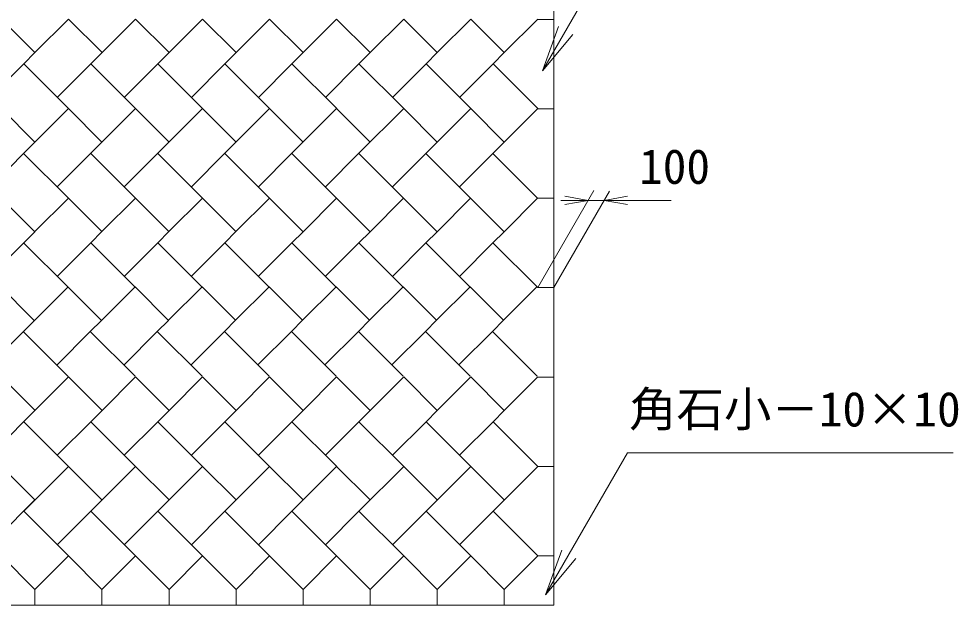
# Model space of a CAD drawing. Units: millimetres, scale not verified. Extents: x 13829 to 52926, y 6915 to 18132.
# Drawn here: x 46985 to 52926, y 7792 to 11502 of the extents above; entities that cross this region are included whole.
import ezdxf
from ezdxf.enums import TextEntityAlignment as Align

# ---------------------------------------------------------------- set-up
doc = ezdxf.new("R2010")
doc.units = ezdxf.units.MM
doc.header["$LTSCALE"] = 100
doc.layers.add('0_2', color=4, linetype='Continuous', lineweight=18)
doc.styles.add('ＭＳ ゴシック-5.0-0.0', font='')
doc.styles.get('ＭＳ ゴシック-5.0-0.0').set_extended_font_data('ＭＳ ゴシック-5.0-0.0')

msp = doc.modelspace()

# ---------------------------------------------------------------- linework, layer by layer
at = {"layer": '0_2'}
for p, q in [((50368.3, 14711.4), (50368.3, 7792.1)), ((50296.4, 11172), (50849.6, 12130.2)), ((47087.6, 11287.7), (46875.4, 11499.9)), ((47087.5, 11287.9), (47299.4, 11499.9)), ((47511.6, 11287.7), (47299.4, 11499.9)), ((47511.5, 11287.9), (47723.4, 11499.9)), ((47935.6, 11287.7), (47723.4, 11499.9)), ((47935.5, 11287.9), (48147.4, 11499.9)), ((48359.6, 11287.7), (48147.4, 11499.9)), ((48359.5, 11287.9), (48571.4, 11499.9)), ((48783.6, 11287.7), (48571.4, 11499.9)), ((48783.5, 11287.9), (48995.4, 11499.9)), ((49207.6, 11287.7), (48995.4, 11499.9)), ((49207.5, 11287.9), (49419.4, 11499.9)), ((49631.6, 11287.7), (49419.4, 11499.9)), ((49631.5, 11287.9), (49843.4, 11499.9)), ((50055.6, 11287.7), (49843.4, 11499.9)), ((50055.5, 11287.9), (50267.4, 11499.9)), ((50267.4, 11498.3), (50368.3, 11498.3)), ((50296.4, 11172), (50399, 11454)), ((50296.4, 11172), (50489.2, 11401.9)), ((47016.6, 11216.7), (47087.6, 11287.7)), ((47440.6, 11216.7), (47511.6, 11287.7)), ((47864.6, 11216.7), (47935.6, 11287.7)), ((48288.6, 11216.7), (48359.6, 11287.7)), ((48712.6, 11216.7), (48783.6, 11287.7)), ((49136.6, 11216.7), (49207.6, 11287.7)), ((49560.6, 11216.7), (49631.6, 11287.7)), ((49984.6, 11216.7), (50055.6, 11287.7)), ((46804.7, 11004.9), (47016.6, 11216.7)), ((47299.4, 10933.9), (47016.4, 11216.9)), ((47228.7, 11004.9), (47440.6, 11216.7)), ((47723.6, 10934), (47440.6, 11217)), ((47652.7, 11004.9), (47864.6, 11216.7)), ((48147.6, 10934), (47864.6, 11217)), ((48076.7, 11004.9), (48288.6, 11216.7)), ((48571.6, 10934), (48288.6, 11217)), ((48500.7, 11004.9), (48712.6, 11216.7)), ((48995.6, 10934), (48712.6, 11217)), ((48924.7, 11004.9), (49136.6, 11216.7)), ((49419.6, 10934), (49136.6, 11217)), ((49348.7, 11004.9), (49560.6, 11216.7)), ((49843.6, 10934), (49560.6, 11217)), ((49772.7, 11004.9), (49984.6, 11216.7)), ((50267.6, 10934), (49984.6, 11217)), ((46875.3, 10933.8), (47087.3, 10721.8)), ((47016.6, 10651), (47299.4, 10933.9)), ((47299.4, 10933.9), (47511.4, 10721.9)), ((47440.6, 10651), (47723.4, 10933.9)), ((47723.4, 10933.9), (47935.4, 10721.9)), ((47864.6, 10651), (48147.4, 10933.9)), ((48147.4, 10933.9), (48359.4, 10721.9)), ((48288.6, 10651), (48571.4, 10933.9)), ((48571.4, 10933.9), (48783.4, 10721.9)), ((48712.6, 10651), (48995.4, 10933.9)), ((48995.4, 10933.9), (49207.4, 10721.9)), ((49136.6, 10651), (49419.4, 10933.9)), ((49419.4, 10933.9), (49631.4, 10721.9)), ((49560.6, 10651), (49843.4, 10933.9)), ((49843.4, 10933.9), (50055.4, 10721.9)), ((49984.6, 10651), (50267.4, 10933.9)), ((50267.4, 10932.6), (50368.3, 10932.6)), ((46804.5, 10438.9), (47087.3, 10721.8)), ((47298.9, 10367.3), (47015.9, 10650.3)), ((47228.5, 10438.9), (47440.6, 10651)), ((47722.8, 10367.3), (47439.8, 10650.3)), ((47652.5, 10438.9), (47864.6, 10651)), ((48146.8, 10367.3), (47863.8, 10650.3)), ((48076.5, 10438.9), (48288.6, 10651)), ((48570.8, 10367.2), (48287.8, 10650.2)), ((48500.5, 10438.9), (48712.6, 10651)), ((48994.8, 10367.2), (48711.8, 10650.2)), ((48924.5, 10438.9), (49136.6, 10651)), ((49418.7, 10367.2), (49135.7, 10650.2)), ((49348.5, 10438.9), (49560.6, 10651)), ((49842.7, 10367.2), (49559.7, 10650.2)), ((49772.5, 10438.9), (49984.6, 10651)), ((50266.7, 10367.1), (49983.7, 10650.1)), ((50267.4, 9801.3), (50622.1, 10415.5)), ((50368.3, 9801.3), (50720.8, 10411.7)), ((47086.7, 10155.2), (46874.7, 10367.2)), ((47298.9, 10367.3), (47086.9, 10155.4)), ((47510.9, 10155.3), (47298.9, 10367.3)), ((47722.8, 10367.3), (47510.9, 10155.3)), ((47934.8, 10155.3), (47722.8, 10367.3)), ((48146.8, 10367.3), (47934.8, 10155.3)), ((48358.8, 10155.3), (48146.8, 10367.3)), ((48570.8, 10367.2), (48358.8, 10155.3)), ((48782.8, 10155.2), (48570.8, 10367.2)), ((48994.8, 10367.2), (48782.8, 10155.2)), ((49206.8, 10155.2), (48994.8, 10367.2)), ((49418.7, 10367.2), (49206.8, 10155.2)), ((49630.7, 10155.2), (49418.7, 10367.2)), ((49842.7, 10367.2), (49630.7, 10155.2)), ((50054.7, 10155.2), (49842.7, 10367.2)), ((50266.7, 10367.1), (50054.7, 10155.2)), ((50267.4, 10366.9), (50368.3, 10366.9)), ((50586, 10353.1), (50412.5, 10353.1)), ((50586, 10353.1), (50438.3, 10379.1)), ((50586, 10353.1), (50438.3, 10327)), ((50586, 10353.1), (50686.9, 10353.1)), ((50686.9, 10353.1), (50834.7, 10379.1)), ((50686.9, 10353.1), (51112.1, 10353.1)), ((50686.9, 10353.1), (50834.7, 10327)), ((47086.7, 10155.2), (46804, 9872.5)), ((47440, 10084.4), (47510.9, 10155.3)), ((47864, 10084.4), (47934.8, 10155.3)), ((48287.9, 10084.4), (48358.8, 10155.3)), ((48711.9, 10084.4), (48782.8, 10155.2)), ((49135.9, 10084.3), (49206.8, 10155.2)), ((49559.9, 10084.3), (49630.7, 10155.2)), ((49983.8, 10084.3), (50054.7, 10155.2)), ((47299, 9801.5), (47016, 10084.5)), ((47440, 10084.4), (47228, 9872.5)), ((47723, 9801.4), (47440, 10084.4)), ((47864, 10084.4), (47652, 9872.4)), ((48147, 9801.4), (47864, 10084.4)), ((48287.9, 10084.4), (48076, 9872.4)), ((48570.9, 9801.4), (48287.9, 10084.4)), ((48711.9, 10084.4), (48499.9, 9872.4)), ((48994.9, 9801.4), (48711.9, 10084.4)), ((49135.9, 10084.3), (48923.9, 9872.4)), ((49418.9, 9801.3), (49135.9, 10084.3)), ((49559.9, 10084.3), (49347.9, 9872.3)), ((49842.9, 9801.3), (49559.9, 10084.3)), ((49983.8, 10084.3), (49771.9, 9872.3)), ((50266.8, 9801.3), (49983.8, 10084.3)), ((47083.4, 9592.8), (46803.9, 9872.4)), ((47084.6, 9593.9), (47296.5, 9805.9)), ((47508.4, 9594.1), (47296.4, 9806.1)), ((47508.3, 9594.3), (47720.3, 9806.3)), ((47932.3, 9594.3), (47720.3, 9806.3)), ((47932.2, 9594.5), (48144.1, 9806.5)), ((48356.1, 9594.5), (48144.1, 9806.5)), ((48356, 9594.7), (48568, 9806.6)), ((48780, 9594.6), (48568, 9806.6)), ((48779.9, 9594.8), (48991.9, 9806.8)), ((49203.9, 9594.8), (48991.9, 9806.8)), ((49203.8, 9595), (49415.7, 9807)), ((49627.7, 9595), (49415.7, 9807)), ((49627.6, 9595.2), (49839.6, 9807.2)), ((50051.6, 9595.2), (49839.6, 9807.2)), ((50051.5, 9595.4), (50263.5, 9807.4)), ((50267.4, 9801.3), (50368.3, 9801.3)), ((46801.7, 9311), (47084.4, 9593.8)), ((47437.6, 9523.2), (47508.4, 9594.1)), ((47861.4, 9523.4), (47932.3, 9594.3)), ((48285.3, 9523.6), (48356.1, 9594.5)), ((48709.2, 9523.8), (48780, 9594.6)), ((49133, 9524), (49203.9, 9594.8)), ((49556.9, 9524.2), (49627.7, 9595)), ((49980.8, 9524.3), (50051.6, 9595.2)), ((47296.8, 9239.9), (47013.8, 9522.9)), ((47437.6, 9523.2), (47225.6, 9311.2)), ((47720.6, 9240.2), (47437.6, 9523.2)), ((47861.4, 9523.4), (47649.4, 9311.4)), ((48144.4, 9240.4), (47861.4, 9523.4)), ((48285.3, 9523.6), (48073.3, 9311.6)), ((48568.3, 9240.6), (48285.3, 9523.6)), ((48709.2, 9523.8), (48497.2, 9311.8)), ((48992.2, 9240.8), (48709.2, 9523.8)), ((49133, 9524), (48921, 9312)), ((49416, 9241), (49133, 9524)), ((49556.9, 9524.2), (49344.9, 9312.2)), ((49839.9, 9241.2), (49556.9, 9524.2)), ((49980.8, 9524.3), (49768.8, 9312.3)), ((50263.8, 9241.3), (49980.8, 9524.3)), ((47084.7, 9027.7), (46801.7, 9310.7)), ((47087.5, 9023.9), (47299.4, 9235.9)), ((47511.6, 9023.7), (47299.4, 9235.9)), ((47511.5, 9023.9), (47723.4, 9235.9)), ((47935.6, 9023.7), (47723.4, 9235.9)), ((47935.5, 9023.9), (48147.4, 9235.9)), ((48359.6, 9023.7), (48147.4, 9235.9)), ((48359.5, 9023.9), (48571.4, 9235.9)), ((48783.6, 9023.7), (48571.4, 9235.9)), ((48783.5, 9023.9), (48995.4, 9235.9)), ((49207.6, 9023.7), (48995.4, 9235.9)), ((49207.5, 9023.9), (49419.4, 9235.9)), ((49631.6, 9023.7), (49419.4, 9235.9)), ((49631.5, 9023.9), (49843.4, 9235.9)), ((50055.6, 9023.7), (49843.4, 9235.9)), ((50055.5, 9023.9), (50267.4, 9235.9)), ((50267.4, 9235.6), (50368.3, 9235.6)), ((46804.6, 8741), (47087.3, 9023.8)), ((47440.6, 8952.7), (47511.6, 9023.7)), ((47864.6, 8952.7), (47935.6, 9023.7)), ((48288.6, 8952.7), (48359.6, 9023.7)), ((48712.6, 8952.7), (48783.6, 9023.7)), ((49136.6, 8952.7), (49207.6, 9023.7)), ((49560.6, 8952.7), (49631.6, 9023.7)), ((49984.6, 8952.7), (50055.6, 9023.7)), ((47299.6, 8670), (47016.6, 8953)), ((47228.7, 8740.9), (47440.6, 8952.7)), ((47723.6, 8670), (47440.6, 8953)), ((47652.7, 8740.9), (47864.6, 8952.7)), ((48147.6, 8670), (47864.6, 8953)), ((48076.7, 8740.9), (48288.6, 8952.7)), ((48571.6, 8670), (48288.6, 8953)), ((48500.7, 8740.9), (48712.6, 8952.7)), ((48995.6, 8670), (48712.6, 8953)), ((48924.7, 8740.9), (49136.6, 8952.7)), ((49419.6, 8670), (49136.6, 8953)), ((49348.7, 8740.9), (49560.6, 8952.7)), ((49843.6, 8670), (49560.6, 8953)), ((49772.7, 8740.9), (49984.6, 8952.7)), ((50267.6, 8670), (49984.6, 8953)), ((47087.4, 8457.9), (46804.4, 8740.9)), ((50316.4, 7858.6), (50835, 8756.8)), ((52895, 8756.8), (50835, 8756.8)), ((47016.6, 8387), (47299.4, 8669.9)), ((47299.4, 8669.9), (47511.4, 8457.9)), ((47440.6, 8387), (47723.4, 8669.9)), ((47723.4, 8669.9), (47935.4, 8457.9)), ((47864.6, 8387), (48147.4, 8669.9)), ((48147.4, 8669.9), (48359.4, 8457.9)), ((48288.6, 8387), (48571.4, 8669.9)), ((48571.4, 8669.9), (48783.4, 8457.9)), ((48712.6, 8387), (48995.4, 8669.9)), ((48995.4, 8669.9), (49207.4, 8457.9)), ((49136.6, 8387), (49419.4, 8669.9)), ((49419.4, 8669.9), (49631.4, 8457.9)), ((49560.6, 8387), (49843.4, 8669.9)), ((49843.4, 8669.9), (50055.4, 8457.9)), ((49984.6, 8387), (50267.4, 8669.9)), ((50267.4, 8669.9), (50368.3, 8669.9)), ((46804.5, 8174.9), (47087.3, 8457.8)), ((47299.4, 8104.2), (47016.6, 8387)), ((47228.5, 8174.9), (47440.6, 8387)), ((47723.4, 8104.2), (47440.6, 8387)), ((47652.5, 8174.9), (47864.6, 8387)), ((48147.4, 8104.2), (47864.6, 8387)), ((48076.5, 8174.9), (48288.6, 8387)), ((48571.4, 8104.2), (48288.6, 8387)), ((48500.5, 8174.9), (48712.6, 8387)), ((48995.4, 8104.2), (48712.6, 8387)), ((48924.5, 8174.9), (49136.6, 8387)), ((49419.4, 8104.2), (49136.6, 8387)), ((49348.5, 8174.9), (49560.6, 8387)), ((49843.4, 8104.2), (49560.6, 8387)), ((49772.5, 8174.9), (49984.6, 8387)), ((50267.4, 8104.2), (49984.6, 8387)), ((50316.4, 7858.6), (50419, 8140.5)), ((47087.3, 7892.1), (46875.3, 8104.1)), ((47299.4, 8104.2), (47087.3, 7892.1)), ((47511.3, 7892.1), (47299.4, 8104.2)), ((47723.4, 8104.2), (47511.3, 7892.1)), ((47935.3, 7892.1), (47723.4, 8104.2)), ((48147.4, 8104.2), (47935.3, 7892.1)), ((48359.3, 7892.1), (48147.4, 8104.2)), ((48571.4, 8104.2), (48359.3, 7892.1)), ((48783.3, 7892.1), (48571.4, 8104.2)), ((48995.4, 8104.2), (48783.3, 7892.1)), ((49207.3, 7892.1), (48995.4, 8104.2)), ((49419.4, 8104.2), (49207.3, 7892.1)), ((49631.3, 7892.1), (49419.4, 8104.2)), ((49843.4, 8104.2), (49631.3, 7892.1)), ((50055.3, 7892.1), (49843.4, 8104.2)), ((50267.4, 8104.2), (50055.3, 7892.1)), ((50267.4, 8104.2), (50368.3, 8104.2)), ((50316.4, 7858.6), (50509.2, 8088.4)), ((47087.3, 7792.1), (47087.3, 7892.1)), ((47511.3, 7792.1), (47511.3, 7892.1)), ((47935.3, 7792.1), (47935.3, 7892.1)), ((48359.3, 7792.1), (48359.3, 7892.1)), ((48783.3, 7792.1), (48783.3, 7892.1)), ((49207.3, 7792.1), (49207.3, 7892.1)), ((49631.3, 7792.1), (49631.3, 7892.1)), ((50055.3, 7792.1), (50055.3, 7892.1)), ((36952.3, 7792.1), (50368.3, 7792.1))]:
    msp.add_line(p, q, dxfattribs=at)

# ---------------------------------------------------------------- texts
at = {"layer": '0_2', "color": 7, "style": 'ＭＳ ゴシック-5.0-0.0'}
for s, p in [('100', (50908.3, 10391.7)), ('角石小－10×10', (50845, 8856.8))]:
    msp.add_text(s, height=219.9, dxfattribs=at).set_placement(p, align=Align.BOTTOM_LEFT)

doc.saveas('drawing.dxf')
